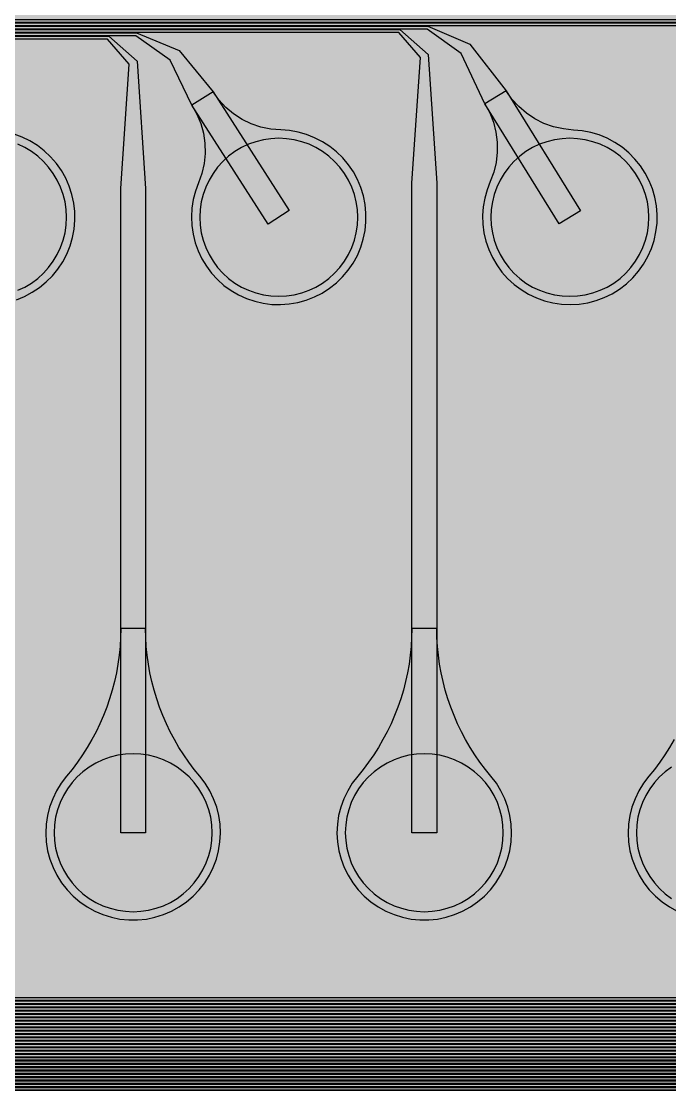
# Model space of a CAD drawing. Header units: metres. Extents: x -7231 to 10969, y -37556 to 1873.
# Drawn here: x -1178 to -398, y -36084 to -34805 of the extents above; entities that cross this region are included whole.
import ezdxf

# ---------------------------------------------------------------- set-up
doc = ezdxf.new("R2010")
doc.units = ezdxf.units.M
for name, color, linetype in [('Metal1', 4, 'CONTINUOUS'), ('Metal2', 3, 'CONTINUOUS'), ('Polyimide', 7, 'CONTINUOUS'), ('Polyimide_Negative', 5, 'CONTINUOUS')]:
    doc.layers.add(name, color=color, linetype=linetype)

msp = doc.modelspace()

# ---------------------------------------------------------------- hatches: boundary and pattern name
at = {"layer": 'Polyimide'}
msp.add_hatch(color=7, dxfattribs=at).paths.add_polyline_path([(4065.7, -468), (4066.7, -502), (4068.5, -536), (4071.4, -570), (4075.5, -604), (4081, -638), (4088, -672), (4096.5, -706), (4106.6, -740), (4118.3, -774), (4131.6, -808), (4146.5, -842), (4162.9, -876), (4180.7, -910), (4199.8, -944), (4220.2, -978), (4241.7, -1012), (4264.2, -1046), (4287.5, -1080), (4311.5, -1114), (4336, -1148), (4360.9, -1182), (4385.9, -1216), (4410.9, -1250), (4435.7, -1284), (4460.2, -1318), (4484.2, -1352), (4507.5, -1385.9), (4530, -1419.9), (4551.5, -1453.9), (4571.9, -1487.9), (4591.1, -1521.9), (4608.9, -1555.9), (4625.3, -1589.9), (4640.1, -1623.9), (4653.4, -1657.9), (4665.1, -1691.9), (4675.2, -1725.9), (4683.7, -1759.9), (4690.7, -1793.9), (4696.2, -1827.9), (4700.3, -1861.9), (4703.2, -1895.9), (4705.1, -1929.9), (4706.1, -1963.9), (4706.4, -1997.9), (4706.5, -2031.9), (4706.5, -4793), (4710, -4838.4), (4720.2, -4882.7), (4737.1, -4925), (4760.1, -4964.2), (4788.9, -4999.5), (4822.6, -5030), (4860.5, -5055.1), (4901.8, -5074.2), (4901.8, -5074.2), (4970.7, -5105.2), (5034.7, -5145.3), (5092.8, -5193.5), (5143.8, -5249.2), (5186.9, -5311.2), (5221.2, -5378.4), (5246.2, -5449.7), (5261.4, -5523.7), (5266.5, -5599), (5261.4, -5674.3), (5246.2, -5748.3), (5221.2, -5819.6), (5186.9, -5886.8), (5143.8, -5948.8), (5092.8, -6004.5), (5034.7, -6052.7), (4970.7, -6092.8), (4901.8, -6123.8), (4860.5, -6142.9), (4822.6, -6168), (4788.9, -6198.5), (4760.1, -6233.8), (4737.1, -6273), (4720.2, -6315.3), (4710, -6359.6), (4706.5, -6405), (4706.5, -9221.5), (4710, -9266.9), (4720.2, -9311.2), (4737.1, -9353.5), (4760.1, -9392.7), (4788.9, -9428), (4822.6, -9458.5), (4860.5, -9483.6), (4901.8, -9502.7), (4970.7, -9533.7), (5034.7, -9573.8), (5092.8, -9622), (5143.8, -9677.7), (5186.9, -9739.7), (5221.2, -9806.9), (5246.2, -9878.2), (5261.4, -9952.2), (5266.5, -10027.5), (5261.4, -10102.8), (5246.2, -10176.8), (5221.2, -10248.1), (5186.9, -10315.3), (5143.8, -10377.3), (5092.8, -10433), (5034.7, -10481.2), (4970.7, -10521.3), (4901.8, -10552.3), (4860.5, -10571.4), (4822.6, -10596.5), (4788.9, -10627), (4760.1, -10662.3), (4737.1, -10701.5), (4720.2, -10743.8), (4710, -10788.1), (4706.5, -10833.5), (4706.5, -13650), (4710, -13695.4), (4720.2, -13739.7), (4737.1, -13782), (4760.1, -13821.2), (4788.9, -13856.5), (4822.6, -13887), (4860.5, -13912.1), (4901.8, -13931.2), (4970.7, -13962.2), (5034.7, -14002.2), (5092.8, -14050.5), (5143.8, -14106.2), (5186.9, -14168.2), (5221.2, -14235.4), (5246.2, -14306.7), (5261.4, -14380.7), (5266.5, -14456), (5261.4, -14531.3), (5246.2, -14605.3), (5221.2, -14676.5), (5186.9, -14743.8), (5143.8, -14805.8), (5092.8, -14861.5), (5034.7, -14909.7), (4970.7, -14949.8), (4901.8, -14980.8), (4860.5, -14999.9), (4822.6, -15025), (4788.9, -15055.5), (4760.1, -15090.8), (4737.1, -15130), (4720.2, -15172.3), (4710, -15216.6), (4706.5, -15262), (4706.5, -15456), (4720.9, -15750), (4764.1, -16041.3), (4835.7, -16326.8), (4934.9, -16604), (5060.7, -16870.2), (5212.1, -17122.7), (5387.5, -17359.2), (5585.2, -17577.3), (5803.3, -17775), (6039.8, -17950.4), (6292.3, -18101.8), (6558.4, -18227.6), (6835.6, -18326.8), (7121.2, -18398.3), (7412.4, -18441.5), (7706.5, -18456), (9969, -18456), (10047.4, -18459.8), (10125.1, -18471.4), (10201.2, -18490.4), (10275.2, -18516.9), (10346.1, -18550.5), (10413.5, -18590.8), (10476.5, -18637.6), (10534.7, -18690.3), (10587.4, -18748.5), (10634.2, -18811.5), (10674.5, -18878.9), (10708.1, -18949.8), (10734.6, -19023.8), (10753.6, -19099.9), (10765.2, -19177.6), (10769, -19256), (10769, -20895.8), (10730.2, -20951.4), (10694.6, -21009.1), (10662.2, -21068.6), (10633.2, -21129.9), (10607.6, -21192.7), (10585.5, -21256.7), (10566.9, -21322), (10552, -21388.1), (10540.8, -21455), (10533.4, -21522.3), (10529.6, -21590), (10529.6, -21657.8), (10533.4, -21725.5), (10540.8, -21792.9), (10552, -21859.7), (10566.9, -21925.9), (10585.5, -21991.1), (10607.6, -22055.2), (10633.2, -22117.9), (10662.2, -22179.2), (10694.6, -22238.7), (10730.2, -22296.4), (10769, -22352), (10769, -32454.2), (10728.7, -32510.5), (10691.7, -32568.9), (10658, -32629.3), (10627.8, -32691.6), (10601.2, -32755.4), (10578.2, -32820.7), (10558.9, -32887.1), (10543.4, -32954.5), (10531.8, -33022.7), (10524, -33091.4), (10520.1, -33160.5), (10520.1, -33229.7), (10524, -33298.8), (10531.8, -33367.5), (10543.4, -33435.7), (10558.9, -33503.1), (10578.2, -33569.5), (10601.2, -33634.8), (10627.8, -33698.6), (10658, -33760.8), (10691.7, -33821.3), (10728.7, -33879.7), (10769, -33936), (10769, -36556), (10765.2, -36634.4), (10753.6, -36712.1), (10734.6, -36788.2), (10708.1, -36862.1), (10674.5, -36933.1), (10634.2, -37000.5), (10587.4, -37063.5), (10534.7, -37121.7), (10476.5, -37174.4), (10413.5, -37221.2), (10346.1, -37261.5), (10275.2, -37295.1), (10201.2, -37321.6), (10125.1, -37340.6), (10047.4, -37352.1), (9969, -37356), (-6231, -37356), (-6309.4, -37352.1), (-6387.1, -37340.6), (-6463.2, -37321.6), (-6537.2, -37295.1), (-6608.1, -37261.5), (-6675.5, -37221.2), (-6738.5, -37174.4), (-6796.7, -37121.7), (-6849.4, -37063.5), (-6896.2, -37000.5), (-6936.5, -36933.1), (-6970.1, -36862.1), (-6996.6, -36788.2), (-7015.6, -36712.1), (-7027.2, -36634.4), (-7031, -36556), (-7031, -33936), (-6990.7, -33879.8), (-6953.7, -33821.3), (-6920, -33760.9), (-6889.8, -33698.6), (-6863.2, -33634.8), (-6840.2, -33569.5), (-6820.9, -33503.1), (-6805.4, -33435.7), (-6793.7, -33367.5), (-6785.9, -33298.8), (-6782, -33229.7), (-6782, -33160.5), (-6785.9, -33091.4), (-6793.7, -33022.7), (-6805.4, -32954.5), (-6820.9, -32887.1), (-6840.2, -32820.6), (-6863.2, -32755.4), (-6889.8, -32691.5), (-6920, -32629.3), (-6953.7, -32568.9), (-6990.7, -32510.4), (-7031, -32454.2), (-7031, -22364.8), (-6990.7, -22308.6), (-6953.7, -22250.1), (-6920, -22189.7), (-6889.8, -22127.5), (-6863.2, -22063.6), (-6840.2, -21998.4), (-6820.9, -21931.9), (-6805.4, -21864.5), (-6793.7, -21796.3), (-6785.9, -21727.6), (-6782, -21658.5), (-6782, -21589.3), (-6785.9, -21520.3), (-6793.7, -21451.5), (-6805.4, -21383.3), (-6820.9, -21315.9), (-6840.2, -21249.5), (-6863.2, -21184.2), (-6889.8, -21120.4), (-6920, -21058.1), (-6953.7, -20997.7), (-6990.7, -20939.3), (-7031, -20883), (-7031, -19256), (-7027.2, -19177.6), (-7015.6, -19099.9), (-6996.6, -19023.8), (-6970.1, -18949.8), (-6936.5, -18878.9), (-6896.2, -18811.5), (-6849.4, -18748.5), (-6796.7, -18690.3), (-6738.5, -18637.6), (-6675.5, -18590.8), (-6608.1, -18550.5), (-6537.2, -18516.9), (-6463.2, -18490.4), (-6387.1, -18471.4), (-6309.4, -18459.8), (-6231, -18456), (-3968.5, -18456), (-3674.4, -18441.5), (-3383.2, -18398.3), (-3097.6, -18326.8), (-2820.4, -18227.6), (-2554.3, -18101.8), (-2301.8, -17950.4), (-2065.3, -17775), (-1847.2, -17577.3), (-1649.5, -17359.2), (-1474.1, -17122.7), (-1322.7, -16870.2), (-1196.9, -16604), (-1097.7, -16326.8), (-1026.1, -16041.3), (-982.9, -15750), (-968.5, -15456), (-968.5, -15262), (-972, -15216.6), (-982.2, -15172.3), (-999.1, -15130), (-1022.1, -15090.8), (-1050.9, -15055.5), (-1084.6, -15025), (-1122.5, -14999.9), (-1163.8, -14980.8), (-1232.7, -14949.8), (-1296.7, -14909.7), (-1354.8, -14861.5), (-1405.8, -14805.8), (-1448.9, -14743.8), (-1483.2, -14676.5), (-1508.2, -14605.3), (-1523.4, -14531.3), (-1528.5, -14456), (-1523.4, -14380.7), (-1508.2, -14306.7), (-1483.2, -14235.4), (-1448.9, -14168.2), (-1405.8, -14106.2), (-1354.8, -14050.5), (-1296.7, -14002.2), (-1232.7, -13962.2), (-1163.8, -13931.2), (-1122.5, -13912.1), (-1084.6, -13887), (-1050.9, -13856.5), (-1022.1, -13821.2), (-999.1, -13782), (-982.2, -13739.7), (-972, -13695.4), (-968.5, -13650), (-968.5, -12309.6), (-972, -12264.3), (-982.2, -12219.9), (-999.1, -12177.7), (-1022.1, -12138.5), (-1050.9, -12103.2), (-1084.6, -12072.6), (-1122.5, -12047.5), (-1163.8, -12028.5), (-1232.7, -11997.4), (-1296.7, -11957.4), (-1354.8, -11909.1), (-1405.8, -11853.5), (-1448.9, -11791.5), (-1483.2, -11724.2), (-1508.2, -11653), (-1523.4, -11579), (-1528.5, -11503.7), (-1523.4, -11428.3), (-1508.2, -11354.4), (-1483.2, -11283.1), (-1448.9, -11215.9), (-1405.8, -11153.8), (-1354.8, -11098.2), (-1296.7, -11049.9), (-1232.7, -11009.9), (-1163.8, -10978.8), (-1122.5, -10959.8), (-1084.6, -10934.7), (-1050.9, -10904.1), (-1022.1, -10868.9), (-999.1, -10829.6), (-982.2, -10787.4), (-972, -10743), (-968.5, -10697.7), (-968.5, -9357.3), (-972, -9311.9), (-982.2, -9267.6), (-999.1, -9225.4), (-1022.1, -9186.1), (-1050.9, -9150.8), (-1084.6, -9120.3), (-1122.5, -9095.2), (-1163.8, -9076.2), (-1163.8, -9076.2), (-1232.7, -9045.1), (-1296.7, -9005.1), (-1354.8, -8956.8), (-1405.8, -8901.1), (-1448.9, -8839.1), (-1483.2, -8771.9), (-1508.2, -8700.6), (-1523.4, -8626.7), (-1528.5, -8551.3), (-1523.4, -8476), (-1508.2, -8402), (-1483.2, -8330.8), (-1448.9, -8263.5), (-1405.8, -8201.5), (-1354.8, -8145.9), (-1296.7, -8097.6), (-1232.7, -8057.6), (-1163.8, -8026.5), (-1163.8, -8026.5), (-1122.5, -8007.4), (-1084.6, -7982.4), (-1050.9, -7951.8), (-1022.1, -7916.5), (-999.1, -7877.3), (-982.2, -7835), (-972, -7790.7), (-968.5, -7745.4), (-968.5, -6405), (-972, -6359.6), (-982.2, -6315.3), (-999.1, -6273), (-1022.1, -6233.8), (-1050.9, -6198.5), (-1084.6, -6168), (-1122.5, -6142.9), (-1163.8, -6123.8), (-1163.8, -6123.8), (-1232.7, -6092.8), (-1296.7, -6052.7), (-1354.8, -6004.5), (-1405.8, -5948.8), (-1448.9, -5886.8), (-1483.2, -5819.6), (-1508.2, -5748.3), (-1523.4, -5674.3), (-1528.5, -5599), (-1523.4, -5523.7), (-1508.2, -5449.7), (-1483.2, -5378.4), (-1448.9, -5311.2), (-1405.8, -5249.2), (-1354.8, -5193.5), (-1296.7, -5145.3), (-1232.7, -5105.2), (-1163.8, -5074.2), (-1163.8, -5074.2), (-1122.5, -5055.1), (-1084.6, -5030), (-1050.9, -4999.5), (-1022.1, -4964.2), (-999.1, -4925), (-982.2, -4882.7), (-972, -4838.4), (-968.5, -4793), (-968.5, -2031.9), (-968.4, -1997.9), (-968.1, -1963.9), (-967.1, -1929.9), (-965.2, -1895.9), (-962.2, -1861.9), (-958, -1827.9), (-952.4, -1793.9), (-945.3, -1759.9), (-936.6, -1725.9), (-926.4, -1691.9), (-914.4, -1657.9), (-900.9, -1623.9), (-885.7, -1589.9), (-869.1, -1555.9), (-850.9, -1521.9), (-831.4, -1487.9), (-810.6, -1453.9), (-788.7, -1419.9), (-765.8, -1385.9), (-742.1, -1352), (-717.6, -1318), (-692.7, -1284), (-667.4, -1250), (-641.9, -1216), (-616.4, -1182), (-591.1, -1148), (-566.1, -1114), (-541.7, -1080), (-517.9, -1046), (-495, -1012), (-473.1, -978), (-452.4, -944), (-432.8, -910), (-414.7, -876), (-398, -842), (-382.9, -808), (-369.3, -774), (-357.4, -740), (-347.1, -706), (-338.4, -672), (-331.3, -638), (-325.7, -604), (-321.5, -570), (-318.6, -536), (-316.7, -502), (-315.7, -468), (-315.3, -434), (-315.2, -400), (-315.2, 401), (-315.2, 451), (-315.2, 1644), (-270.2, 1644), (-270, 1637.1), (-269.4, 1630.3), (-268.2, 1623.5), (-266.7, 1616.8), (-264.7, 1610.2), (-262.3, 1603.8), (-259.4, 1597.6), (-256.2, 1591.5), (-252.6, 1585.7), (-248.6, 1580.1), (-244.2, 1574.8), (-239.5, 1569.8), (-234.5, 1565.1), (-229.2, 1560.7), (-223.6, 1556.7), (-217.8, 1553.1), (-211.7, 1549.8), (-205.4, 1547), (-199, 1544.6), (-192.4, 1542.6), (-185.7, 1541), (-179, 1539.9), (-172.1, 1539.2), (-165.2, 1539), (-158.4, 1539.2), (-151.5, 1539.9), (-144.8, 1541), (-138.1, 1542.6), (-131.5, 1544.6), (-125.1, 1547), (-118.8, 1549.8), (-112.8, 1553.1), (-106.9, 1556.7), (-101.3, 1560.7), (-96, 1565.1), (-91, 1569.8), (-86.3, 1574.8), (-81.9, 1580.1), (-77.9, 1585.7), (-74.3, 1591.5), (-71.1, 1597.6), (-68.2, 1603.8), (-65.8, 1610.2), (-63.8, 1616.8), (-62.3, 1623.5), (-61.1, 1630.3), (-60.5, 1637.1), (-60.2, 1644), (1853, 1644), (1853, 1573), (3815.2, 1573), (3815.5, 1579.5), (3816.1, 1586.1), (3817.2, 1592.5), (3818.7, 1598.9), (3820.6, 1605.1), (3822.9, 1611.3), (3825.6, 1617.2), (3828.6, 1623), (3832.1, 1628.6), (3835.9, 1633.9), (3840.1, 1638.9), (3844.5, 1643.7), (3849.3, 1648.2), (3854.4, 1652.3), (3859.7, 1656.1), (3865.2, 1659.6), (3871, 1662.7), (3877, 1665.4), (3883.1, 1667.7), (3889.4, 1669.6), (3895.7, 1671.1), (3902.2, 1672.1), (3908.7, 1672.8), (3915.2, 1673), (3921.8, 1672.8), (3928.3, 1672.1), (3934.8, 1671.1), (3941.1, 1669.6), (3947.4, 1667.7), (3953.5, 1665.4), (3959.5, 1662.7), (3965.2, 1659.6), (3970.8, 1656.1), (3976.1, 1652.3), (3981.2, 1648.2), (3986, 1643.7), (3990.4, 1638.9), (3994.6, 1633.9), (3998.4, 1628.6), (4001.9, 1623), (4004.9, 1617.2), (4007.6, 1611.3), (4009.9, 1605.1), (4011.8, 1598.9), (4013.3, 1592.5), (4014.4, 1586.1), (4015, 1579.5), (4015.2, 1573), (4065.2, 1573), (4065.2, 451), (4065.2, 401), (4065.2, -400), (4065.3, -434), (4065.7, -468)])

# ---------------------------------------------------------------- linework, layer by layer
at = {"layer": 'Metal1'}
for points in [[(1728.7, -19211.9), (1728.7, -36063.7), (1697.7, -36094.7), (-5826.2, -36094.7), (-5857.2, -36063.7), (-5857.2, -34838.3), (-5826.2, -34807.2), (-372.8, -34807.2), (-338.9, -34837.1), (-328.5, -34993.5), (-328.5, -35781), (-358.5, -35781), (-358.5, -34993.5), (-348.1, -34840.9), (-374.2, -34810.8), (-5824.8, -34810.8), (-5853.7, -34839.7), (-5853.7, -36062.3), (-5824.8, -36091.2), (1696.3, -36091.2), (1725.2, -36062.3), (1725.2, -19211.9)], [(1720.7, -19211.9), (1720.7, -36055.7), (1689.7, -36086.7), (-5818.2, -36086.7), (-5849.2, -36055.7), (-5849.2, -34846.3), (-5818.2, -34815.2), (-722.8, -34815.2), (-688.9, -34845.1), (-678.5, -34999.9), (-678.5, -35781), (-708.5, -35781), (-708.5, -34999.9), (-698.1, -34848.9), (-724.2, -34818.8), (-5816.8, -34818.8), (-5845.7, -34847.7), (-5845.7, -36054.3), (-5816.8, -36083.2), (1688.3, -36083.2), (1717.2, -36054.3), (1717.2, -19211.9)], [(1712.7, -19211.9), (1712.7, -36047.7), (1681.7, -36078.7), (-5810.2, -36078.7), (-5841.2, -36047.7), (-5841.2, -34854.3), (-5810.2, -34823.2), (-1072.8, -34823.2), (-1038.8, -34853.1), (-1028.5, -35006.3), (-1028.5, -35781), (-1058.5, -35781), (-1058.5, -35006.3), (-1048.2, -34856.9), (-1074.2, -34826.8), (-5808.8, -34826.8), (-5837.7, -34855.7), (-5837.7, -36046.3), (-5808.8, -36075.2), (1680.3, -36075.2), (1709.2, -36046.3), (1709.2, -19211.9)], [(1704.7, -19211.9), (1704.7, -36039.7), (1673.7, -36070.7), (-5802.2, -36070.7), (-5833.2, -36039.7), (-5833.2, -34862.3), (-5802.2, -34831.2), (-1422.8, -34831.2), (-1388.8, -34861.1), (-1378.5, -35012.7), (-1378.5, -35781), (-1408.5, -35781), (-1408.5, -35012.7), (-1398.2, -34864.9), (-1424.2, -34834.8), (-5800.8, -34834.8), (-5829.7, -34863.7), (-5829.7, -36038.3), (-5800.8, -36067.2), (1672.3, -36067.2), (1701.2, -36038.3), (1701.2, -19211.9)], [(1696.7, -19211.9), (1696.7, -36031.7), (1665.7, -36062.7), (-5794.2, -36062.7), (-5825.2, -36031.7), (-5825.2, -34870.3), (-5794.2, -34839.2), (-1772.8, -34839.2), (-1738.8, -34869.1), (-1728.5, -35019.1), (-1728.5, -35781), (-1758.5, -35781), (-1758.5, -35019.1), (-1748.2, -34872.9), (-1774.2, -34842.8), (-5792.8, -34842.8), (-5821.7, -34871.7), (-5821.7, -36030.3), (-5792.8, -36059.2), (1664.3, -36059.2), (1693.2, -36030.3), (1693.2, -19211.9)], [(1688.7, -19211.9), (1688.7, -36023.7), (1657.7, -36054.7), (-5786.2, -36054.7), (-5817.2, -36023.7), (-5817.2, -34878.3), (-5786.2, -34847.2), (-2122.8, -34847.2), (-2088.8, -34877), (-2078.5, -35025.5), (-2078.5, -35781), (-2108.5, -35781), (-2108.5, -35025.5), (-2098.2, -34881), (-2124.2, -34850.8), (-5784.8, -34850.8), (-5813.7, -34879.7), (-5813.7, -36022.3), (-5784.8, -36051.2), (1656.3, -36051.2), (1685.2, -36022.3), (1685.2, -19211.9)], [(1680.7, -19211.9), (1680.7, -36015.7), (1649.7, -36046.7), (-5778.2, -36046.7), (-5809.2, -36015.7), (-5809.2, -34886.3), (-5778.2, -34855.2), (-2472.8, -34855.2), (-2438.7, -34885), (-2428.5, -35031.9), (-2428.5, -35781), (-2458.5, -35781), (-2458.5, -35031.9), (-2448.3, -34889), (-2474.2, -34858.8), (-5776.8, -34858.8), (-5805.7, -34887.7), (-5805.7, -36014.3), (-5776.8, -36043.2), (1648.3, -36043.2), (1677.2, -36014.3), (1677.2, -19211.9)], [(1672.7, -19211.9), (1672.7, -36007.7), (1641.7, -36038.7), (-5770.2, -36038.7), (-5801.2, -36007.7), (-5801.2, -34894.3), (-5770.2, -34863.2), (-2822.8, -34863.2), (-2788.7, -34893), (-2778.5, -35038.3), (-2778.5, -35781), (-2808.5, -35781), (-2808.5, -35038.3), (-2798.3, -34897), (-2824.2, -34866.8), (-5768.8, -34866.8), (-5797.7, -34895.7), (-5797.7, -36006.3), (-5768.8, -36035.2), (1640.3, -36035.2), (1669.2, -36006.3), (1669.2, -19211.9)], [(1664.7, -19211.9), (1664.7, -35999.7), (1633.7, -36030.7), (-5762.2, -36030.7), (-5793.2, -35999.7), (-5793.2, -34902.3), (-5762.2, -34871.2), (-3172.8, -34871.2), (-3138.7, -34901), (-3128.5, -35044.7), (-3128.5, -35781), (-3158.5, -35781), (-3158.5, -35044.7), (-3148.3, -34905), (-3174.2, -34874.8), (-5760.8, -34874.8), (-5789.7, -34903.7), (-5789.7, -35998.3), (-5760.8, -36027.2), (1632.3, -36027.2), (1661.2, -35998.3), (1661.2, -19211.9)], [(1656.7, -19211.9), (1656.7, -35991.7), (1625.7, -36022.7), (-5754.2, -36022.7), (-5785.2, -35991.7), (-5785.2, -34910.3), (-5754.2, -34879.2), (-3522.8, -34879.2), (-3488.7, -34909), (-3478.5, -35051.1), (-3478.5, -35781), (-3508.5, -35781), (-3508.5, -35051.1), (-3498.3, -34913), (-3524.2, -34882.8), (-5752.8, -34882.8), (-5781.7, -34911.7), (-5781.7, -35990.3), (-5752.8, -36019.2), (1624.3, -36019.2), (1653.2, -35990.3), (1653.2, -19211.9)], [(1648.7, -19211.9), (1648.7, -35983.7), (1617.7, -36014.7), (-5746.2, -36014.7), (-5777.2, -35983.7), (-5777.2, -34918.3), (-5746.2, -34887.2), (-3872.8, -34887.2), (-3838.6, -34917), (-3828.5, -35057.5), (-3828.5, -35781), (-3858.5, -35781), (-3858.5, -35057.5), (-3848.4, -34921), (-3874.2, -34890.8), (-5744.8, -34890.8), (-5773.7, -34919.7), (-5773.7, -35982.3), (-5744.8, -36011.2), (1616.3, -36011.2), (1645.2, -35982.3), (1645.2, -19211.9)], [(1640.7, -19211.9), (1640.7, -35975.7), (1609.7, -36006.7), (-5738.2, -36006.7), (-5769.2, -35975.7), (-5769.2, -34926.3), (-5738.2, -34895.2), (-4222.8, -34895.2), (-4188.6, -34925), (-4178.5, -35063.9), (-4178.5, -35781), (-4208.5, -35781), (-4208.5, -35063.9), (-4198.4, -34929), (-4224.2, -34898.8), (-5736.8, -34898.8), (-5765.7, -34927.7), (-5765.7, -35974.3), (-5736.8, -36003.2), (1608.3, -36003.2), (1637.2, -35974.3), (1637.2, -19211.9)], [(1632.7, -19211.9), (1632.7, -35967.7), (1601.7, -35998.7), (-5730.2, -35998.7), (-5761.2, -35967.7), (-5761.2, -34934.3), (-5730.2, -34903.2), (-4572.8, -34903.2), (-4538.6, -34933), (-4528.5, -35070.3), (-4528.5, -35781), (-4558.5, -35781), (-4558.5, -35070.3), (-4548.4, -34937), (-4574.2, -34906.8), (-5728.8, -34906.8), (-5757.7, -34935.7), (-5757.7, -35966.3), (-5728.8, -35995.2), (1600.3, -35995.2), (1629.2, -35966.3), (1629.2, -19211.9)], [(1624.7, -19211.9), (1624.7, -35959.7), (1593.7, -35990.7), (-5722.2, -35990.7), (-5753.2, -35959.7), (-5753.2, -34942.3), (-5722.2, -34911.2), (-4922.8, -34911.2), (-4888.6, -34941), (-4878.5, -35076.7), (-4878.5, -35781), (-4908.5, -35781), (-4908.5, -35076.7), (-4898.4, -34945), (-4924.2, -34914.8), (-5720.8, -34914.8), (-5749.7, -34943.7), (-5749.7, -35958.3), (-5720.8, -35987.2), (1592.3, -35987.2), (1621.2, -35958.3), (1621.2, -19211.9)], [(1616.7, -19211.9), (1616.7, -35951.7), (1585.7, -35982.7), (-5714.2, -35982.7), (-5745.2, -35951.7), (-5745.2, -34950.3), (-5714.2, -34919.2), (-5272.8, -34919.2), (-5238.5, -34948.9), (-5228.5, -35083.1), (-5228.5, -35781), (-5258.5, -35781), (-5258.5, -35083.1), (-5248.5, -34953.1), (-5274.2, -34922.8), (-5712.8, -34922.8), (-5741.7, -34951.7), (-5741.7, -35950.3), (-5712.8, -35979.2), (1584.3, -35979.2), (1613.2, -35950.3), (1613.2, -19211.9)], [(-393.2, -35669.1), (-398.6, -35678.4), (-404.3, -35687.4), (-410.4, -35696.2), (-416.9, -35704.8), (-423.6, -35713.1), (-430.1, -35721.6), (-435.6, -35730.6), (-440.2, -35740.2), (-443.9, -35750.1), (-446.5, -35760.4), (-448, -35770.9), (-448.5, -35781.5), (-447.9, -35792.1), (-446.3, -35802.6), (-443.6, -35812.8), (-439.8, -35822.7), (-435.1, -35832.2), (-429.5, -35841.2), (-423, -35849.6), (-415.7, -35857.3), (-407.6, -35864.2), (-398.9, -35870.2), (-389.6, -35875.3)]]:
    msp.add_lwpolyline(points, dxfattribs=at)
for points in [[(-1058.5, -35535.4), (-1058.7, -35546.2), (-1059.3, -35556.9), (-1060.4, -35567.6), (-1061.8, -35578.2), (-1063.7, -35588.8), (-1066, -35599.3), (-1068.7, -35609.6), (-1071.8, -35619.9), (-1075.3, -35630.1), (-1079.2, -35640.1), (-1083.5, -35649.9), (-1088.1, -35659.6), (-1093.2, -35669.1), (-1098.6, -35678.4), (-1104.3, -35687.4), (-1110.4, -35696.2), (-1116.9, -35704.8), (-1123.6, -35713.1), (-1130.1, -35721.6), (-1135.6, -35730.6), (-1140.2, -35740.2), (-1143.9, -35750.1), (-1146.5, -35760.4), (-1148, -35770.9), (-1148.5, -35781.5), (-1147.9, -35792.1), (-1146.3, -35802.6), (-1143.6, -35812.8), (-1139.8, -35822.7), (-1135.1, -35832.2), (-1129.5, -35841.2), (-1123, -35849.6), (-1115.7, -35857.3), (-1107.6, -35864.2), (-1098.9, -35870.2), (-1089.6, -35875.3), (-1079.9, -35879.5), (-1069.7, -35882.7), (-1059.4, -35884.8), (-1048.8, -35885.9), (-1038.2, -35885.9), (-1027.6, -35884.8), (-1017.3, -35882.7), (-1007.1, -35879.5), (-997.4, -35875.3), (-988.1, -35870.2), (-979.4, -35864.2), (-971.3, -35857.3), (-964, -35849.6), (-957.5, -35841.2), (-951.9, -35832.2), (-947.2, -35822.7), (-943.4, -35812.8), (-940.7, -35802.6), (-939.1, -35792.1), (-938.5, -35781.5), (-939, -35770.9), (-940.5, -35760.4), (-943.1, -35750.1), (-946.8, -35740.2), (-951.4, -35730.6), (-956.9, -35721.6), (-963.4, -35713.1), (-970.1, -35704.8), (-976.6, -35696.2), (-982.7, -35687.4), (-988.4, -35678.4), (-993.8, -35669.1), (-998.9, -35659.6), (-1003.5, -35649.9), (-1007.8, -35640.1), (-1011.7, -35630.1), (-1015.2, -35619.9), (-1018.3, -35609.6), (-1021, -35599.3), (-1023.3, -35588.8), (-1025.2, -35578.2), (-1026.6, -35567.6), (-1027.7, -35556.9), (-1028.3, -35546.2), (-1028.5, -35535.4), (-1058.5, -35535.4)], [(-708.5, -35535.4), (-708.7, -35546.2), (-709.3, -35556.9), (-710.4, -35567.6), (-711.8, -35578.2), (-713.7, -35588.8), (-716, -35599.3), (-718.7, -35609.6), (-721.8, -35619.9), (-725.3, -35630.1), (-729.2, -35640.1), (-733.5, -35649.9), (-738.1, -35659.6), (-743.2, -35669.1), (-748.6, -35678.4), (-754.3, -35687.4), (-760.4, -35696.2), (-766.9, -35704.8), (-773.6, -35713.1), (-780.1, -35721.6), (-785.6, -35730.6), (-790.2, -35740.2), (-793.9, -35750.1), (-796.5, -35760.4), (-798, -35770.9), (-798.5, -35781.5), (-797.9, -35792.1), (-796.3, -35802.6), (-793.6, -35812.8), (-789.8, -35822.7), (-785.1, -35832.2), (-779.5, -35841.2), (-773, -35849.6), (-765.7, -35857.3), (-757.6, -35864.2), (-748.9, -35870.2), (-739.6, -35875.3), (-729.9, -35879.5), (-719.7, -35882.7), (-709.4, -35884.8), (-698.8, -35885.9), (-688.2, -35885.9), (-677.6, -35884.8), (-667.3, -35882.7), (-657.1, -35879.5), (-647.4, -35875.3), (-638.1, -35870.2), (-629.4, -35864.2), (-621.3, -35857.3), (-614, -35849.6), (-607.5, -35841.2), (-601.9, -35832.2), (-597.2, -35822.7), (-593.4, -35812.8), (-590.7, -35802.6), (-589.1, -35792.1), (-588.5, -35781.5), (-589, -35770.9), (-590.5, -35760.4), (-593.1, -35750.1), (-596.8, -35740.2), (-601.4, -35730.6), (-606.9, -35721.6), (-613.4, -35713.1), (-620.1, -35704.8), (-626.6, -35696.2), (-632.7, -35687.4), (-638.4, -35678.4), (-643.8, -35669.1), (-648.9, -35659.6), (-653.5, -35649.9), (-657.8, -35640.1), (-661.7, -35630.1), (-665.2, -35619.9), (-668.3, -35609.6), (-671, -35599.3), (-673.3, -35588.8), (-675.2, -35578.2), (-676.6, -35567.6), (-677.7, -35556.9), (-678.3, -35546.2), (-678.5, -35535.4), (-708.5, -35535.4)]]:
    msp.add_lwpolyline(points, close=True, dxfattribs=at)
at = {"layer": 'Metal2'}
for points in [[(1732.7, -19211.9), (1732.7, -36067.7), (1701.7, -36098.7), (-5830.2, -36098.7), (-5861.2, -36067.7), (-5861.2, -34834.3), (-5830.2, -34803.2), (-339.3, -34803.2), (-289.1, -34825.4), (-242.8, -34887.7), (-155.6, -35033.3), (-181.4, -35048.7), (-268.5, -34903.1), (-299.5, -34836.1), (-340.2, -34806.8), (-5828.8, -34806.8), (-5857.7, -34835.7), (-5857.7, -36066.3), (-5828.8, -36095.2), (1700.3, -36095.2), (1729.2, -36066.3), (1729.2, -19211.9)], [(1724.7, -19211.9), (1724.7, -36059.7), (1693.7, -36090.7), (-5822.2, -36090.7), (-5853.2, -36059.7), (-5853.2, -34842.3), (-5822.2, -34811.2), (-689.3, -34811.2), (-638.6, -34832.9), (-595.1, -34888.8), (-505.7, -35033.1), (-531.3, -35048.9), (-620.6, -34904.6), (-649.3, -34844.1), (-690.2, -34814.8), (-5820.8, -34814.8), (-5849.7, -34843.7), (-5849.7, -36058.3), (-5820.8, -36087.2), (1692.3, -36087.2), (1721.2, -36058.3), (1721.2, -19211.9)], [(1716.7, -19211.9), (1716.7, -36051.7), (1685.7, -36082.7), (-5814.2, -36082.7), (-5845.2, -36051.7), (-5845.2, -34850.3), (-5814.2, -34819.2), (-1039.3, -34819.2), (-988, -34840.3), (-947.5, -34890.1), (-855.9, -35032.9), (-881.1, -35049.1), (-972.8, -34906.3), (-999, -34852.2), (-1040.2, -34822.8), (-5812.8, -34822.8), (-5841.7, -34851.7), (-5841.7, -36050.3), (-5812.8, -36079.2), (1684.3, -36079.2), (1713.2, -36050.3), (1713.2, -19211.9)], [(1708.7, -19211.9), (1708.7, -36043.7), (1677.7, -36074.7), (-5806.2, -36074.7), (-5837.2, -36043.7), (-5837.2, -34858.3), (-5806.2, -34827.2), (-1389.3, -34827.2), (-1337.4, -34847.7), (-1300.1, -34891.4), (-1206, -35032.7), (-1231, -35049.3), (-1325.1, -34908.1), (-1348.8, -34860.3), (-1390.2, -34830.8), (-5804.8, -34830.8), (-5833.7, -34859.7), (-5833.7, -36042.3), (-5804.8, -36071.2), (1676.3, -36071.2), (1705.2, -36042.3), (1705.2, -19211.9)], [(1700.7, -19211.9), (1700.7, -36035.7), (1669.7, -36066.7), (-5798.2, -36066.7), (-5829.2, -36035.7), (-5829.2, -34866.3), (-5798.2, -34835.2), (-1739.3, -34835.2), (-1686.7, -34855), (-1652.8, -34892.9), (-1556.2, -35032.5), (-1580.8, -35049.5), (-1677.4, -34910), (-1698.6, -34868.4), (-1740.1, -34838.7), (-5796.8, -34838.7), (-5825.7, -34867.7), (-5825.7, -36034.3), (-5796.8, -36063.2), (1668.3, -36063.2), (1697.2, -36034.3), (1697.2, -19211.9)], [(1692.7, -19211.9), (1692.7, -36027.7), (1661.7, -36058.7), (-5790.2, -36058.7), (-5821.2, -36027.7), (-5821.2, -34874.3), (-5790.2, -34843.2), (-2089.3, -34843.2), (-2036, -34862.2), (-2005.5, -34894.5), (-1906.3, -35032.2), (-1930.7, -35049.8), (-2029.9, -34912.1), (-2048.3, -34876.5), (-2090.1, -34846.8), (-5788.8, -34846.8), (-5817.7, -34875.7), (-5817.7, -36026.3), (-5788.8, -36055.2), (1660.3, -36055.2), (1689.2, -36026.3), (1689.2, -19211.9)], [(1684.7, -19211.9), (1684.7, -36019.7), (1653.7, -36050.7), (-5782.2, -36050.7), (-5813.2, -36019.7), (-5813.2, -34882.3), (-5782.2, -34851.2), (-2439.3, -34851.2), (-2385.3, -34869.3), (-2358.4, -34896.3), (-2256.5, -35032), (-2280.5, -35050), (-2382.4, -34914.3), (-2398.1, -34884.7), (-2440.1, -34854.8), (-5780.8, -34854.8), (-5809.7, -34883.7), (-5809.7, -36018.3), (-5780.8, -36047.2), (1652.3, -36047.2), (1681.2, -36018.3), (1681.2, -19211.9)], [(1676.7, -19211.9), (1676.7, -36011.7), (1645.7, -36042.7), (-5774.2, -36042.7), (-5805.2, -36011.7), (-5805.2, -34890.3), (-5774.2, -34859.2), (-2789.3, -34859.2), (-2734.5, -34876.3), (-2711.4, -34898.2), (-2606.7, -35031.7), (-2630.3, -35050.3), (-2735.1, -34916.7), (-2747.9, -34892.9), (-2790.1, -34862.8), (-5772.8, -34862.8), (-5801.7, -34891.7), (-5801.7, -36010.3), (-5772.8, -36039.2), (1644.3, -36039.2), (1673.2, -36010.3), (1673.2, -19211.9)], [(1668.7, -19211.9), (1668.7, -36003.7), (1637.7, -36034.7), (-5766.2, -36034.7), (-5797.2, -36003.7), (-5797.2, -34898.3), (-5766.2, -34867.2), (-3170.2, -34867.2), (-3114.1, -34882.4), (-3077.9, -34910.4), (-2957.9, -35030.4), (-2979.1, -35051.6), (-3099.1, -34931.6), (-3124.5, -34898), (-3170.8, -34870.8), (-5764.8, -34870.8), (-5793.7, -34899.7), (-5793.7, -36002.3), (-5764.8, -36031.2), (1636.3, -36031.2), (1665.2, -36002.3), (1665.2, -19211.9)], [(1660.7, -19211.9), (1660.7, -35995.7), (1629.7, -36026.7), (-5758.2, -36026.7), (-5789.2, -35995.7), (-5789.2, -34906.3), (-5758.2, -34875.2), (-3512.2, -34875.2), (-3455.5, -34889.6), (-3427.9, -34910.4), (-3307.9, -35030.4), (-3329.1, -35051.6), (-3449.1, -34931.6), (-3467, -34906.8), (-3512.8, -34878.8), (-5756.8, -34878.8), (-5785.7, -34907.7), (-5785.7, -35994.3), (-5756.8, -36023.2), (1628.3, -36023.2), (1657.2, -35994.3), (1657.2, -19211.9)], [(1652.7, -19211.9), (1652.7, -35987.7), (1621.7, -36018.7), (-5750.2, -36018.7), (-5781.2, -35987.7), (-5781.2, -34914.3), (-5750.2, -34883.2), (-3854.2, -34883.2), (-3796.8, -34896.6), (-3777.9, -34910.4), (-3657.9, -35030.4), (-3679.1, -35051.6), (-3799.1, -34931.6), (-3809.7, -34915.9), (-3854.8, -34886.8), (-5748.8, -34886.8), (-5777.7, -34915.7), (-5777.7, -35986.3), (-5748.8, -36015.2), (1620.3, -36015.2), (1649.2, -35986.3), (1649.2, -19211.9)], [(1644.7, -19211.9), (1644.7, -35979.7), (1613.7, -36010.7), (-5742.2, -36010.7), (-5773.2, -35979.7), (-5773.2, -34922.3), (-5742.2, -34891.2), (-4196.2, -34891.2), (-4137.9, -34903.2), (-4127.9, -34910.4), (-4007.9, -35030.4), (-4029.1, -35051.6), (-4149.1, -34931.6), (-4152.7, -34925.3), (-4196.8, -34894.8), (-5740.8, -34894.8), (-5769.7, -34923.7), (-5769.7, -35978.3), (-5740.8, -36007.2), (1612.3, -36007.2), (1641.2, -35978.3), (1641.2, -19211.9)], [(1636.7, -19211.9), (1636.7, -35971.7), (1605.7, -36002.7), (-5734.2, -36002.7), (-5765.2, -35971.7), (-5765.2, -34930.3), (-5734.2, -34899.2), (-4538.2, -34899.2), (-4478.8, -34909.5), (-4357.9, -35030.4), (-4379.1, -35051.6), (-4495.8, -34934.9), (-4538.8, -34902.7), (-5732.8, -34902.7), (-5761.7, -34931.7), (-5761.7, -35970.3), (-5732.8, -35999.2), (1604.3, -35999.2), (1633.2, -35970.3), (1633.2, -19211.9)], [(1628.7, -19211.9), (1628.7, -35963.7), (1597.7, -35994.7), (-5726.2, -35994.7), (-5757.2, -35963.7), (-5757.2, -34938.3), (-5726.2, -34907.2), (-4880.2, -34907.2), (-4820.8, -34917.5), (-4707.9, -35030.4), (-4729.1, -35051.6), (-4837.8, -34942.9), (-4880.8, -34910.8), (-5724.8, -34910.8), (-5753.7, -34939.7), (-5753.7, -35962.3), (-5724.8, -35991.2), (1596.3, -35991.2), (1625.2, -35962.3), (1625.2, -19211.9)], [(1620.7, -19211.9), (1620.7, -35955.7), (1589.7, -35986.7), (-5718.2, -35986.7), (-5749.2, -35955.7), (-5749.2, -34946.3), (-5718.2, -34915.2), (-5222.2, -34915.2), (-5162.8, -34925.5), (-5057.9, -35030.4), (-5079.1, -35051.6), (-5179.8, -34950.9), (-5222.8, -34918.8), (-5716.8, -34918.8), (-5745.7, -34947.7), (-5745.7, -35954.3), (-5716.8, -35983.2), (1588.3, -35983.2), (1617.2, -35954.3), (1617.2, -19211.9)], [(-1183.7, -35140.1), (-1174, -35136.1), (-1164.7, -35131.2), (-1156, -35125.4), (-1147.9, -35118.7), (-1140.5, -35111.3), (-1133.9, -35103.2), (-1128.1, -35094.4), (-1123.2, -35085.2), (-1119.3, -35075.4), (-1116.4, -35065.4), (-1114.4, -35055.1), (-1113.6, -35044.6), (-1113.7, -35034.2), (-1114.9, -35023.8), (-1117.2, -35013.5), (-1120.4, -35003.5), (-1124.6, -34994), (-1129.8, -34984.8), (-1135.8, -34976.3), (-1142.7, -34968.4), (-1150.3, -34961.2), (-1158.6, -34954.8), (-1167.5, -34949.2), (-1176.9, -34944.6), (-1186.7, -34940.9)]]:
    msp.add_lwpolyline(points, dxfattribs=at)
for points in [[(-972.8, -34906.3), (-966.8, -34916.9), (-962.2, -34928.2), (-959, -34940), (-957.3, -34952), (-957, -34964.2), (-958.2, -34976.3), (-960.9, -34988.2), (-965, -34999.7), (-968.7, -35009.5), (-971.3, -35019.6), (-972.9, -35030), (-973.5, -35040.5), (-973, -35050.9), (-971.5, -35061.3), (-969, -35071.5), (-965.4, -35081.3), (-960.9, -35090.8), (-955.5, -35099.8), (-949.2, -35108.1), (-942.1, -35115.8), (-934.3, -35122.8), (-925.8, -35129), (-916.8, -35134.2), (-907.2, -35138.6), (-897.3, -35142), (-887.1, -35144.3), (-876.7, -35145.7), (-866.2, -35146), (-855.8, -35145.2), (-845.5, -35143.4), (-835.4, -35140.6), (-825.6, -35136.8), (-816.3, -35132.1), (-807.4, -35126.4), (-799.2, -35119.9), (-791.7, -35112.6), (-785, -35104.6), (-779, -35096), (-774, -35086.8), (-769.9, -35077.1), (-766.8, -35067.1), (-764.7, -35056.8), (-763.6, -35046.4), (-763.6, -35035.9), (-764.6, -35025.5), (-766.7, -35015.2), (-769.8, -35005.2), (-773.8, -34995.6), (-778.8, -34986.3), (-784.7, -34977.7), (-791.5, -34969.6), (-799, -34962.3), (-807.2, -34955.8), (-816, -34950.1), (-825.3, -34945.3), (-835, -34941.5), (-845.1, -34938.6), (-855.4, -34936.8), (-865.9, -34936), (-878, -34935), (-889.9, -34932.5), (-901.5, -34928.5), (-912.4, -34923.2), (-922.7, -34916.6), (-932, -34908.8), (-940.4, -34899.9), (-947.5, -34890.1), (-972.8, -34906.3)], [(-620.6, -34904.6), (-614.8, -34915.4), (-610.4, -34926.7), (-607.4, -34938.5), (-605.8, -34950.6), (-605.8, -34962.8), (-607.2, -34974.9), (-610.1, -34986.7), (-614.3, -34998.1), (-618.1, -35007.9), (-620.9, -35018), (-622.7, -35028.3), (-623.5, -35038.8), (-623.2, -35049.2), (-621.8, -35059.6), (-619.5, -35069.8), (-616.1, -35079.8), (-611.7, -35089.3), (-606.5, -35098.3), (-600.3, -35106.8), (-593.3, -35114.7), (-585.6, -35121.7), (-577.2, -35128), (-568.3, -35133.5), (-558.8, -35138), (-548.9, -35141.5), (-538.8, -35144), (-528.4, -35145.5), (-517.9, -35146), (-507.5, -35145.4), (-497.1, -35143.8), (-487, -35141.2), (-477.2, -35137.5), (-467.7, -35132.9), (-458.8, -35127.4), (-450.5, -35121), (-442.9, -35113.8), (-436, -35105.9), (-429.9, -35097.4), (-424.7, -35088.3), (-420.5, -35078.7), (-417.2, -35068.7), (-415, -35058.5), (-413.7, -35048.1), (-413.6, -35037.6), (-414.4, -35027.2), (-416.3, -35016.9), (-419.2, -35006.8), (-423.1, -34997.1), (-428, -34987.8), (-433.7, -34979), (-440.3, -34970.9), (-447.7, -34963.5), (-455.8, -34956.8), (-464.5, -34951), (-473.7, -34946), (-483.4, -34942), (-493.5, -34939), (-503.8, -34937), (-514.2, -34936.1), (-526.3, -34934.8), (-538.2, -34932.1), (-549.7, -34928), (-560.5, -34922.5), (-570.7, -34915.7), (-579.9, -34907.8), (-588.1, -34898.8), (-595.1, -34888.8), (-620.6, -34904.6)]]:
    msp.add_lwpolyline(points, close=True, dxfattribs=at)
at = {"layer": 'Polyimide_Negative'}
for points in [[(-773.5, -35041), (-774, -35031.7), (-775.3, -35022.5), (-777.6, -35013.4), (-780.7, -35004.6), (-784.7, -34996.2), (-789.5, -34988.2), (-795.1, -34980.7), (-801.3, -34973.8), (-808.2, -34967.6), (-815.7, -34962), (-823.7, -34957.2), (-832.1, -34953.2), (-840.9, -34950.1), (-850, -34947.8), (-859.2, -34946.5), (-868.5, -34946), (-877.8, -34946.5), (-887, -34947.8), (-896.1, -34950.1), (-904.9, -34953.2), (-913.3, -34957.2), (-921.3, -34962), (-928.8, -34967.6), (-935.7, -34973.8), (-941.9, -34980.7), (-947.5, -34988.2), (-952.3, -34996.2), (-956.3, -35004.6), (-959.4, -35013.4), (-961.7, -35022.5), (-963, -35031.7), (-963.5, -35041), (-963, -35050.3), (-961.7, -35059.5), (-959.4, -35068.6), (-956.3, -35077.4), (-952.3, -35085.8), (-947.5, -35093.8), (-941.9, -35101.3), (-935.7, -35108.2), (-928.8, -35114.4), (-921.3, -35120), (-913.3, -35124.8), (-904.9, -35128.8), (-896.1, -35131.9), (-887, -35134.2), (-877.8, -35135.5), (-868.5, -35136), (-859.2, -35135.5), (-850, -35134.2), (-840.9, -35131.9), (-832.1, -35128.8), (-823.7, -35124.8), (-815.7, -35120), (-808.2, -35114.4), (-801.3, -35108.2), (-795.1, -35101.3), (-789.5, -35093.8), (-784.7, -35085.8), (-780.7, -35077.4), (-777.6, -35068.6), (-775.3, -35059.5), (-774, -35050.3), (-773.5, -35041)], [(-423.5, -35041), (-424, -35031.7), (-425.3, -35022.5), (-427.6, -35013.4), (-430.7, -35004.6), (-434.7, -34996.2), (-439.5, -34988.2), (-445.1, -34980.7), (-451.3, -34973.8), (-458.2, -34967.6), (-465.7, -34962), (-473.7, -34957.2), (-482.1, -34953.2), (-490.9, -34950.1), (-500, -34947.8), (-509.2, -34946.5), (-518.5, -34946), (-527.8, -34946.5), (-537, -34947.8), (-546.1, -34950.1), (-554.9, -34953.2), (-563.3, -34957.2), (-571.3, -34962), (-578.8, -34967.6), (-585.7, -34973.8), (-591.9, -34980.7), (-597.5, -34988.2), (-602.3, -34996.2), (-606.3, -35004.6), (-609.4, -35013.4), (-611.7, -35022.5), (-613, -35031.7), (-613.5, -35041), (-613, -35050.3), (-611.7, -35059.5), (-609.4, -35068.6), (-606.3, -35077.4), (-602.3, -35085.8), (-597.5, -35093.8), (-591.9, -35101.3), (-585.7, -35108.2), (-578.8, -35114.4), (-571.3, -35120), (-563.3, -35124.8), (-554.9, -35128.8), (-546.1, -35131.9), (-537, -35134.2), (-527.8, -35135.5), (-518.5, -35136), (-509.2, -35135.5), (-500, -35134.2), (-490.9, -35131.9), (-482.1, -35128.8), (-473.7, -35124.8), (-465.7, -35120), (-458.2, -35114.4), (-451.3, -35108.2), (-445.1, -35101.3), (-439.5, -35093.8), (-434.7, -35085.8), (-430.7, -35077.4), (-427.6, -35068.6), (-425.3, -35059.5), (-424, -35050.3), (-423.5, -35041)], [(-948.5, -35781), (-949, -35771.7), (-950.3, -35762.5), (-952.6, -35753.4), (-955.7, -35744.6), (-959.7, -35736.2), (-964.5, -35728.2), (-970.1, -35720.7), (-976.3, -35713.8), (-983.2, -35707.6), (-990.7, -35702), (-998.7, -35697.2), (-1007.1, -35693.2), (-1015.9, -35690.1), (-1025, -35687.8), (-1034.2, -35686.5), (-1043.5, -35686), (-1052.8, -35686.5), (-1062, -35687.8), (-1071.1, -35690.1), (-1079.9, -35693.2), (-1088.3, -35697.2), (-1096.3, -35702), (-1103.8, -35707.6), (-1110.7, -35713.8), (-1116.9, -35720.7), (-1122.5, -35728.2), (-1127.3, -35736.2), (-1131.3, -35744.6), (-1134.4, -35753.4), (-1136.7, -35762.5), (-1138, -35771.7), (-1138.5, -35781), (-1138, -35790.3), (-1136.7, -35799.5), (-1134.4, -35808.6), (-1131.3, -35817.4), (-1127.3, -35825.8), (-1122.5, -35833.8), (-1116.9, -35841.3), (-1110.7, -35848.2), (-1103.8, -35854.4), (-1096.3, -35860), (-1088.3, -35864.8), (-1079.9, -35868.8), (-1071.1, -35871.9), (-1062, -35874.2), (-1052.8, -35875.5), (-1043.5, -35876), (-1034.2, -35875.5), (-1025, -35874.2), (-1015.9, -35871.9), (-1007.1, -35868.8), (-998.7, -35864.8), (-990.7, -35860), (-983.2, -35854.4), (-976.3, -35848.2), (-970.1, -35841.3), (-964.5, -35833.8), (-959.7, -35825.8), (-955.7, -35817.4), (-952.6, -35808.6), (-950.3, -35799.5), (-949, -35790.3), (-948.5, -35781)], [(-598.5, -35781), (-599, -35771.7), (-600.3, -35762.5), (-602.6, -35753.4), (-605.7, -35744.6), (-609.7, -35736.2), (-614.5, -35728.2), (-620.1, -35720.7), (-626.3, -35713.8), (-633.2, -35707.6), (-640.7, -35702), (-648.7, -35697.2), (-657.1, -35693.2), (-665.9, -35690.1), (-675, -35687.8), (-684.2, -35686.5), (-693.5, -35686), (-702.8, -35686.5), (-712, -35687.8), (-721.1, -35690.1), (-729.9, -35693.2), (-738.3, -35697.2), (-746.3, -35702), (-753.8, -35707.6), (-760.7, -35713.8), (-766.9, -35720.7), (-772.5, -35728.2), (-777.3, -35736.2), (-781.3, -35744.6), (-784.4, -35753.4), (-786.7, -35762.5), (-788, -35771.7), (-788.5, -35781), (-788, -35790.3), (-786.7, -35799.5), (-784.4, -35808.6), (-781.3, -35817.4), (-777.3, -35825.8), (-772.5, -35833.8), (-766.9, -35841.3), (-760.7, -35848.2), (-753.8, -35854.4), (-746.3, -35860), (-738.3, -35864.8), (-729.9, -35868.8), (-721.1, -35871.9), (-712, -35874.2), (-702.8, -35875.5), (-693.5, -35876), (-684.2, -35875.5), (-675, -35874.2), (-665.9, -35871.9), (-657.1, -35868.8), (-648.7, -35864.8), (-640.7, -35860), (-633.2, -35854.4), (-626.3, -35848.2), (-620.1, -35841.3), (-614.5, -35833.8), (-609.7, -35825.8), (-605.7, -35817.4), (-602.6, -35808.6), (-600.3, -35799.5), (-599, -35790.3), (-598.5, -35781)]]:
    msp.add_lwpolyline(points, close=True, dxfattribs=at)
for points in [[(-1182.1, -35128.8), (-1173.7, -35124.8), (-1165.7, -35120), (-1158.2, -35114.4), (-1151.3, -35108.2), (-1145.1, -35101.3), (-1139.5, -35093.8), (-1134.7, -35085.8), (-1130.7, -35077.4), (-1127.6, -35068.6), (-1125.3, -35059.5), (-1124, -35050.3), (-1123.5, -35041), (-1123.5, -35041), (-1124, -35031.7), (-1125.3, -35022.5), (-1127.6, -35013.4), (-1130.7, -35004.6), (-1134.7, -34996.2), (-1139.5, -34988.2), (-1145.1, -34980.7), (-1151.3, -34973.8), (-1158.2, -34967.6), (-1165.7, -34962), (-1173.7, -34957.2), (-1182.1, -34953.2)], [(-396.3, -35702), (-403.8, -35707.6), (-410.7, -35713.8), (-416.9, -35720.7), (-422.5, -35728.2), (-427.3, -35736.2), (-431.3, -35744.6), (-434.4, -35753.4), (-436.7, -35762.5), (-438, -35771.7), (-438.5, -35781), (-438, -35790.3), (-436.7, -35799.5), (-434.4, -35808.6), (-431.3, -35817.4), (-427.3, -35825.8), (-422.5, -35833.8), (-416.9, -35841.3), (-410.7, -35848.2), (-403.8, -35854.4), (-396.3, -35860)]]:
    msp.add_lwpolyline(points, dxfattribs=at)

doc.saveas('drawing.dxf')
